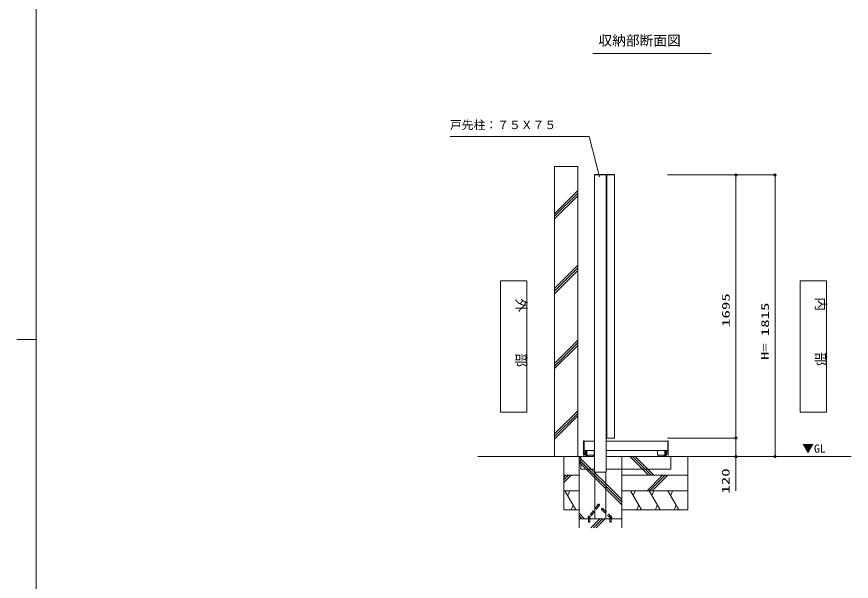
# Model space of a CAD drawing. Units: millimetres, scale not verified. Extents: x -41262 to 41888, y -7064 to 7244.
# Drawn here: x 21813 to 27192, y -1064 to 2575 of the extents above; entities that cross this region are included whole.
import ezdxf
from ezdxf.enums import TextEntityAlignment as Align

# ---------------------------------------------------------------- set-up
doc = ezdxf.new("R2010")
doc.units = ezdxf.units.MM
doc.header["$LTSCALE"] = 29
doc.linetypes.add('DASHED1', pattern=[1.8, 1.2, -0.6])
for name, color, linetype, lineweight in [('0-0_0', 7, 'Continuous', 9), ('0-1_USER1', 7, 'Continuous', 9), ('0-2_YKK_ZWAK', 3, 'Continuous', 18)]:
    doc.layers.add(name, color=color, linetype=linetype, lineweight=lineweight)
doc.styles.add('ＭＳ ゴシック', font='')
doc.styles.get('ＭＳ ゴシック').set_extended_font_data('MS Gothic')

msp = doc.modelspace()

# ---------------------------------------------------------------- linework, layer by layer
at = {"layer": '0-0_0'}
msp.add_line((26448.02, -260.1), (27192.04, -260.1), dxfattribs=at)
at = {"layer": '0-1_USER1'}
for p, q in [((25526.77, 2337.2), (26289.39, 2337.2)), ((25503.32, 1803.53), (24605.72, 1803.53)), ((25503.32, 1803.53), (25569.15, 1542.33)), ((25429.41, 1609.93), (25279.41, 1609.93)), ((25279.41, 1609.93), (25279.41, -260.1)), ((25429.41, 1609.93), (25429.41, -260.1)), ((25611.91, 1557.43), (25536.91, 1557.43)), ((25536.91, 1557.43), (25536.91, 1554.93)), ((25611.91, 1554.93), (25536.91, 1554.93)), ((25536.91, -360.1), (25536.91, 1554.93)), ((25611.91, 1557.43), (25611.91, 1554.93)), ((25611.91, -360.1), (25611.91, 1554.93)), ((25664.91, 1557.43), (25615.91, 1557.43)), ((25664.91, 1554.93), (25615.91, 1554.93)), ((26700.73, 1554.93), (26007.47, 1554.93)), ((26448.02, -140.08), (26448.02, 1554.93)), ((26700.73, 1554.93), (26700.73, -260.1)), ((25429.41, 1455.33), (25279.41, 1305.56)), ((25429.41, 1438.48), (25279.41, 1288.71)), ((25429.41, 1421.63), (25279.41, 1271.86)), ((25429.41, 972.91), (25279.41, 823.14)), ((25429.41, 956.06), (25279.41, 806.29)), ((25429.41, 939.21), (25279.41, 789.44)), ((25429.41, 490.49), (25279.41, 340.72)), ((25429.41, 473.64), (25279.41, 323.87)), ((25429.41, 456.79), (25279.41, 307.02)), ((25429.41, 35.54), (25279.41, -114.22)), ((25429.41, 18.69), (25279.41, -131.07)), ((25429.41, 1.85), (25279.41, -147.92)), ((25470.41, -157.6), (25466.41, -157.6)), ((25466.41, -250.1), (25466.41, -157.6)), ((25468.41, -159.6), (25468.41, -219.58)), ((25536.91, -159.6), (25468.41, -159.6)), ((25470.41, -250.1), (25470.41, -157.6)), ((26010.41, -159.6), (25611.91, -159.6)), ((25664.91, -140.08), (25615.91, -140.08)), ((26448.02, -140.08), (26007.47, -140.08)), ((26012.41, -157.6), (26008.41, -157.6)), ((26008.41, -250.1), (26008.41, -157.6)), ((26010.41, -219.58), (26010.41, -159.6)), ((26012.41, -250.1), (26012.41, -157.6)), ((26448.02, -481.21), (26448.02, -140.08)), ((24784.04, -260.1), (25451.91, -260.1)), ((25339.41, -260.1), (25339.41, -602.3)), ((25436.91, -260.1), (25436.91, -718.33)), ((25711.91, -537.05), (25436.91, -262.78)), ((25449.41, -260.1), (25536.91, -260.1)), ((25449.41, -260.1), (25449.41, -340.1)), ((25466.41, -250.1), (25470.41, -250.1)), ((25468.41, -219.58), (25536.91, -219.58)), ((25476.91, -236.3), (25477.6, -235.1)), ((25476.91, -236.3), (25476.91, -248.9)), ((25476.91, -248.9), (25477.6, -250.11)), ((25482.21, -235.1), (25477.6, -235.1)), ((25482.21, -238.85), (25477.6, -238.85)), ((25482.21, -246.35), (25477.6, -246.35)), ((25482.21, -250.11), (25477.6, -250.11)), ((25477.91, -231.6), (25477.91, -219.58)), ((25477.91, -231.6), (25479.04, -233.57)), ((25479.04, -228.09), (25485.41, -228.09)), ((25479.04, -233.57), (25485.41, -233.57)), ((25482.21, -234.9), (25482.21, -250.3)), ((25484.21, -234.9), (25482.21, -234.9)), ((25482.21, -235.1), (25482.21, -250.11)), ((25482.21, -235.1), (25482.21, -250.11)), ((25484.21, -242.54), (25482.21, -242)), ((25484.21, -243.2), (25482.21, -242.66)), ((25484.21, -250.3), (25482.21, -250.3)), ((25484.21, -234.1), (25484.21, -251.1)), ((25485.41, -234.1), (25484.21, -234.1)), ((25484.21, -234.9), (25484.21, -250.3)), ((25485.41, -225.1), (25488.41, -225.1)), ((25485.41, -225.1), (25485.41, -260.1)), ((25485.91, -225.1), (25485.91, -219.58)), ((25488.41, -219.58), (25488.41, -234.6)), ((25488.41, -260.1), (25488.41, -219.58)), ((25488.41, -250.1), (25534.91, -250.1)), ((25495.66, -258.1), (25495.66, -250.1)), ((25496.41, -260.1), (25536.91, -260.1)), ((25527.66, -258.1), (25527.66, -250.1)), ((25534.91, -250.1), (25534.91, -219.58)), ((25611.91, -219.58), (26010.41, -219.58)), ((25611.91, -260.1), (26029.41, -260.1)), ((25711.91, -260.1), (25711.91, -718.33)), ((25884.2, -380.1), (25763.88, -260.1)), ((25901.2, -380.1), (25780.88, -260.1)), ((25918.2, -380.1), (25797.88, -260.1)), ((25951.16, -258.1), (25951.16, -250.1)), ((25981.16, -260.1), (25953.16, -260.1)), ((25983.16, -258.1), (25983.16, -250.1)), ((25990.41, -260.1), (25990.41, -219.58)), ((25993.41, -225.1), (25990.41, -225.1)), ((25992.91, -225.1), (25992.91, -219.58)), ((25993.41, -225.1), (25993.41, -260.1)), ((25999.77, -228.09), (25993.41, -228.09)), ((25999.77, -233.57), (25993.41, -233.57)), ((25993.41, -234.1), (25994.61, -234.1)), ((25994.61, -234.1), (25994.61, -251.1)), ((25994.61, -234.9), (25994.61, -250.3)), ((25994.61, -234.9), (25996.61, -234.9)), ((25994.61, -242.54), (25996.61, -242)), ((25994.61, -243.2), (25996.61, -242.66)), ((25994.61, -250.3), (25996.61, -250.3)), ((25996.61, -234.9), (25996.61, -250.3)), ((25996.61, -235.1), (26001.21, -235.1)), ((25996.61, -235.1), (25996.61, -250.11)), ((25996.61, -238.85), (26001.21, -238.85)), ((25996.61, -246.35), (26001.21, -246.35)), ((26000.91, -231.6), (25999.77, -233.57)), ((26000.91, -231.6), (26000.91, -219.58)), ((26001.91, -236.3), (26001.21, -235.1)), ((26001.91, -248.9), (26001.21, -250.11)), ((26001.91, -236.3), (26001.91, -248.9)), ((26008.41, -250.1), (26012.41, -250.1)), ((26026.91, -260.1), (26448.02, -260.1)), ((26029.41, -260.1), (26029.41, -340.1)), ((26139.41, -260.1), (26139.41, -602.3)), ((25711.91, -554.01), (25436.91, -279.73)), ((25711.91, -570.96), (25436.91, -296.69)), ((25449.41, -340.1), (25536.91, -340.1)), ((25536.91, -360.1), (25611.91, -360.1)), ((25539.41, -660.1), (25539.41, -360.1)), ((25609.41, -660.1), (25609.41, -360.1)), ((25611.91, -340.1), (26029.41, -340.1)), ((25385.74, -380.1), (25339.41, -426.44)), ((25369.14, -380.1), (25339.41, -409.84)), ((25352.94, -380.1), (25339.41, -393.64)), ((25339.41, -380.1), (25436.91, -380.1)), ((25711.91, -380.1), (26139.21, -380.1)), ((25975.53, -380.1), (25875.33, -480.1)), ((25991.61, -380.1), (25891.81, -480.1)), ((26008.87, -380.1), (25908.87, -480.1)), ((25339.41, -480.1), (25436.91, -480.1)), ((25417.37, -602.3), (25346.59, -480.1)), ((25376.79, -480.1), (25364.19, -510.7)), ((25377.19, -480.1), (25364.19, -510.7)), ((25377.19, -480.1), (25364.19, -510.7)), ((25711.91, -480.1), (26139.21, -480.1)), ((25839.47, -602.3), (25769.01, -480.1)), ((25798.92, -480.1), (25786.52, -510.7)), ((25798.92, -480.1), (25786.52, -510.7)), ((25960.26, -602.3), (25888.99, -480.1)), ((25919.52, -480.1), (25907.12, -510.7)), ((25919.52, -480.1), (25907.12, -510.7)), ((26081.22, -602.3), (26010.28, -480.1)), ((26040.32, -480.1), (26028.12, -510.7)), ((26040.32, -480.1), (26028.12, -510.7)), ((25398.79, -571.9), (25386.59, -602.3)), ((25398.79, -571.9), (25386.59, -602.3)), ((25820.72, -571.9), (25808.92, -602.3)), ((25820.72, -571.9), (25808.92, -602.3)), ((25941.72, -571.9), (25929.12, -602.3)), ((25941.72, -571.9), (25929.12, -602.3)), ((26062.52, -571.9), (26050.32, -602.3)), ((26062.52, -571.9), (26050.32, -602.3)), ((25436.91, -602.3), (25339.41, -602.3)), ((25471.62, -660.1), (25436.91, -625.48)), ((25454.62, -660.1), (25436.91, -642.43)), ((26139.41, -602.3), (25711.91, -602.3)), ((25437.62, -660.1), (25436.91, -659.39)), ((25436.91, -660.1), (25711.91, -660.1)), ((25571.98, -660.1), (25513.63, -718.33)), ((25588.06, -660.1), (25529.94, -718.33)), ((25605.32, -660.1), (25547.09, -718.33))]:
    msp.add_line(p, q, dxfattribs=at)
at = {"layer": '0-1_USER1', "linetype": 'DASHED1'}
for p, q in [((25569.35, -572.48), (25502.4, -657.13)), ((25569.35, -572.48), (25562.29, -566.9)), ((25497.48, -644.05), (25497.48, -680.69)), ((25506.48, -644.05), (25497.48, -644.05)), ((25506.48, -644.05), (25506.48, -680.69)), ((25581.78, -599.31), (25586.54, -594.18)), ((25581.83, -600.72), (25581.78, -599.31)), ((25581.83, -600.72), (25587.96, -594.13)), ((25581.83, -600.72), (25642.36, -657.02)), ((25586.54, -594.18), (25587.96, -594.13)), ((25587.96, -594.13), (25648.49, -650.43)), ((25636.13, -644.05), (25637.13, -643.05)), ((25636.13, -644.05), (25645.13, -644.05)), ((25636.13, -644.05), (25636.13, -680.69)), ((25637.13, -643.05), (25644.13, -643.05)), ((25644.13, -643.05), (25645.13, -644.05)), ((25495.33, -651.55), (25502.39, -657.13)), ((25495.33, -651.55), (25495.5, -652.95)), ((25495.5, -652.95), (25500.99, -657.29)), ((25497.48, -680.69), (25506.48, -680.69)), ((25497.48, -680.69), (25498.48, -681.69)), ((25498.48, -681.69), (25505.48, -681.69)), ((25500.99, -657.29), (25502.39, -657.13)), ((25505.48, -681.69), (25506.48, -680.69)), ((25546.35, -660.1), (25602.53, -660.1)), ((25645.13, -680.69), (25636.13, -680.69)), ((25648.49, -650.43), (25642.37, -657.02)), ((25643.78, -656.97), (25642.37, -657.02)), ((25648.55, -651.84), (25643.78, -656.97)), ((25648.49, -650.43), (25648.55, -651.84))]:
    msp.add_line(p, q, dxfattribs=at)
at = {"layer": '0-1_USER1'}
for points in [[(25615.91, 1557.43), (25615.91, 1554.93), (25615.91, -140.08)], [(25664.91, 1557.43), (25664.91, 1554.93), (25664.91, -140.08)], [(25484.21, -251.1), (25485.41, -251.1), (25485.41, -234.1)], [(25990.41, -250.1), (25943.91, -250.1), (25943.91, -219.58)], [(25994.61, -251.1), (25993.41, -251.1), (25993.41, -234.1)], [(25996.61, -235.1), (25996.61, -250.11), (26001.21, -250.11)]]:
    msp.add_lwpolyline(points, dxfattribs=at)
for points in [[(25100.02, 873.75), (25100.02, 27.28), (24930.3, 27.28), (24930.3, 873.75)], [(27031.37, 873.75), (27031.37, 27.28), (26861.64, 27.28), (26861.64, 873.75)]]:
    msp.add_lwpolyline(points, close=True, dxfattribs=at)
at = {"layer": '0-1_USER1', "linetype": 'DASHED1'}
for points in [[(25563.7, -566.74), (25562.29, -566.9), (25495.34, -651.55)], [(25569.35, -572.48), (25569.19, -571.08), (25563.7, -566.74)], [(25506.48, -644.05), (25505.48, -643.05), (25498.48, -643.05), (25497.48, -644.05)], [(25645.13, -644.05), (25645.13, -680.69), (25644.13, -681.69)], [(25644.13, -681.69), (25637.13, -681.69), (25636.13, -680.69)]]:
    msp.add_lwpolyline(points, dxfattribs=at)
at = {"layer": '0-1_USER1'}
for centre, radius, start, end in [((26448.02, 1554.93), 7.5, 0, 180), ((26700.73, 1554.93), 7.5, 0, 180), ((26448.02, 1554.93), 7.5, 180, 0), ((26700.73, 1554.93), 7.5, 180, 0), ((26448.02, -140.08), 7.5, 0, 180), ((26448.02, -140.08), 7.5, 180, 0), ((25480.34, -236.97), 3.32, 145.61584, 214.38414), ((25489.44, -242.6), 12.42, 162.41209, 197.58789), ((25480.34, -248.23), 3.32, 145.61584, 214.38414), ((25483.05, -230.83), 4.86, 145.61575, 214.38426), ((25496.35, -222.6), 18.15, 170.42808, 197.58797), ((25497.66, -258.1), 2, 180, 270), ((25525.66, -258.1), 2, 270, 0), ((25953.16, -258.1), 2, 180, 270), ((25981.16, -258.1), 2, 270, 0), ((25982.47, -222.6), 18.15, 342.41203, 9.57192), ((25995.76, -230.83), 4.86, 325.61574, 34.38425), ((25998.47, -236.97), 3.32, 325.61586, 34.38416), ((25989.37, -242.6), 12.42, 342.41211, 17.58791), ((25998.47, -248.23), 3.32, 325.61586, 34.38416), ((26448.02, -260.1), 7.5, 0, 180), ((26448.02, -260.1), 7.5, 180, 0), ((26700.73, -260.1), 7.5, 0, 180), ((26700.73, -260.1), 7.5, 180, 0), ((25556.6, -574.1), 2, 118.078, 231.65618), ((25557.59, -572.85), 2, 118.078, 231.65618), ((25558.58, -571.59), 2, 118.078, 231.65618), ((25559.57, -570.34), 2, 118.078, 231.65618), ((25560.57, -569.08), 2, 51.65618, 231.65618), ((25497.48, -646.98), 2, 90, 203.57818), ((25506.48, -646.05), 2, 336.42182, 90), ((25589.99, -596.03), 2, 317.07583, 137.07583), ((25591.17, -597.12), 2, 317.07583, 70.65401), ((25592.34, -598.21), 2, 317.07583, 70.65401), ((25593.51, -599.3), 2, 317.07583, 70.65401), ((25594.68, -600.39), 2, 317.07583, 70.65401), ((25636.13, -646.05), 2, 90, 203.57818), ((25645.13, -646.98), 2, 336.42182, 90), ((25497.48, -648.58), 2, 90, 203.57818), ((25497.48, -650.18), 2, 90, 203.57818), ((25497.48, -651.78), 2, 90, 270), ((25506.48, -647.65), 2, 336.42182, 90), ((25506.48, -649.25), 2, 270, 90), ((25636.13, -647.65), 2, 90, 203.57818), ((25636.13, -649.25), 2, 90, 270), ((25645.13, -648.58), 2, 336.42182, 90), ((25645.13, -650.18), 2, 336.42182, 90), ((25645.13, -651.78), 2, 270, 90)]:
    msp.add_arc(centre, radius, start, end, dxfattribs=at)
at = {"layer": '0-2_YKK_ZWAK'}
for p, q in [((21937.52, -6131.25), (21937.52, 7118.75)), ((21812.52, 493.75), (21937.52, 493.75))]:
    msp.add_line(p, q, dxfattribs=at)

# ---------------------------------------------------------------- texts
at = {"layer": '0-1_USER1', "style": 'ＭＳ ゴシック'}
msp.add_text('収納部断面図', height=64.76, dxfattribs=at).set_placement((25562.4, 2369.94), align=Align.BOTTOM_LEFT)
at = {"layer": '0-1_USER1', "style": 'ＭＳ ゴシック', "width": 1.05}
for s, p in [('戸先柱：７５Ｘ７５', (24605.16, 1834.67)), ('▼GL', (26874.99, -250.55))]:
    msp.add_text(s, height=53.14, dxfattribs=at).set_placement(p, align=Align.BOTTOM_LEFT)
at = {"layer": '0-1_USER1', "style": 'ＭＳ ゴシック'}
for s, p in [('外\u3000\u3000\u3000部', (25012.93, 758.91)), ('内\u3000\u3000\u3000部', (26944.27, 766.25))]:
    msp.add_text(s, height=64.76, rotation=270, dxfattribs=at).set_placement(p, align=Align.BOTTOM_LEFT)
at = {"layer": '0-1_USER1', "style": 'ＭＳ ゴシック', "width": 1.6}
for s, p in [('1695', (26423.19, 575.79)), ('1815', (26675.91, 515.77)), ('H=', (26674.73, 362.36)), ('120', (26422.01, -498.4))]:
    msp.add_text(s, height=49.82, rotation=90, dxfattribs=at).set_placement(p, align=Align.BOTTOM_LEFT)

doc.saveas('drawing.dxf')
